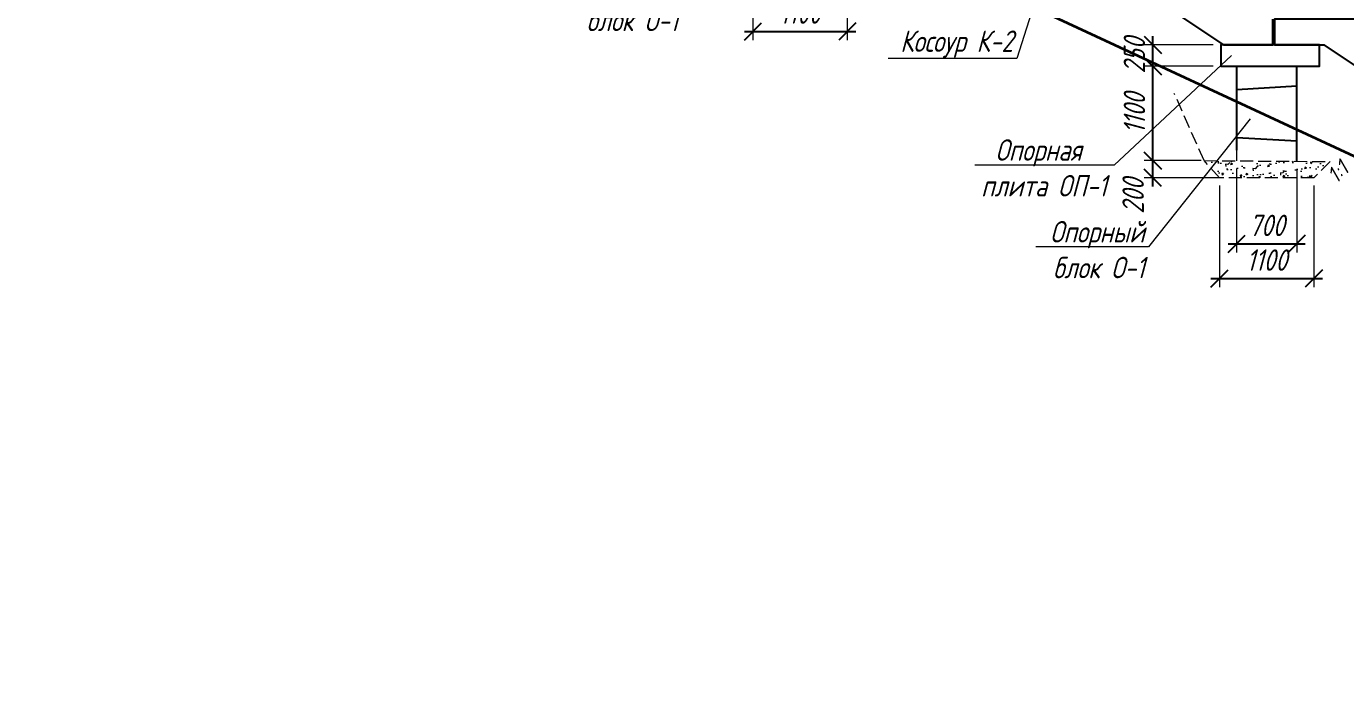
# Model space of a CAD drawing. Header units: millimetres. Extents: x 0 to 285450075, y -3000605 to 8125189010.
# Drawn here: x 7268660 to 7284041, y -651354 to -643519 of the extents above; entities that cross this region are included whole.
import ezdxf
from ezdxf import colors
from ezdxf.entities.mleader import LeaderData, LeaderLine
from ezdxf.math import Vec2, Vec3

# ---------------------------------------------------------------- set-up
doc = ezdxf.new("R2010")
doc.units = ezdxf.units.MM
doc.linetypes.add('DASHED', pattern=[7, 5, -2, 0])
for name, color, linetype, lineweight in [('02_Доп.основные', 255, 'Continuous', 25), ('04_Невидимые', 3, 'Continuous', 13), ('10_Текст', 255, 'Continuous', 25), ('ИС_Мвн', 3, 'Continuous', 18), ('ИС_Основная', 7, 'Continuous', 35), ('ИС_РЗМ', 3, 'Continuous', 18)]:
    doc.layers.add(name, color=color, linetype=linetype, lineweight=lineweight)
doc.styles.add('0', font='isocpeur.ttf', dxfattribs={"width": 0.8, "oblique": 15})
doc.styles.add('ISOCPEUR', font='isocpeur.ttf', dxfattribs={"width": 0.8, "oblique": 15, "height": 2.5})
doc.dimstyles.new('М100мнв', dxfattribs={"dimscale": 100, "dimtxt": 2.5, "dimasz": 2, "dimexe": 1, "dimexo": 0.9, "dimgap": 0.9, "dimtad": 1, "dimdec": 0, "dimtxsty": '0', "dimblk": 'OBLIQUE', "dimcen": 2.5, "dimdle": 1, "dimclrd": 3, "dimclre": 3, "dimclrt": 256, "dimadec": 0, "dimazin": 0, "dimtfac": 1, "dimtdec": 0, "dimtmove": 1, "dimatfit": 3, "dimldrblk": 'OBLIQUE', "dimfxl": 1, "dimlwe": -1, "dimarcsym": 0})

# ---------------------------------------------------------------- blocks, each defined once
blk = doc.blocks.new('_None')
blk = doc.blocks.new('_OBLIQUE')
at = {"color": 0, "linetype": 'ByBlock', "lineweight": -2}
blk.add_line((0.5, 0.5), (-0.5, -0.5), dxfattribs=at)
blk = doc.blocks.new('*D1483')
at = {"layer": 'Defpoints', "color": 0, "transparency": 16777216}
for p in [(7282571, -645284), (7283671, -645284), (7283671, -646458)]:
    blk.add_point(p, dxfattribs=at)
at = {"layer": 'ИС_РЗМ', "color": 3, "transparency": 16777216}
for p, q in [((7282571, -645374), (7282571, -646558)), ((7283671, -645374), (7283671, -646558))]:
    blk.add_line(p, q, dxfattribs=at)
at = {"layer": 'ИС_РЗМ', "color": 3, "lineweight": -2, "transparency": 16777216}
blk.add_line((7282471, -646458), (7283771, -646458), dxfattribs=at)
at = {"layer": 'ИС_РЗМ', "color": 3, "lineweight": -2, "transparency": 16777216, "xscale": 200, "yscale": 200, "zscale": 200, "rotation": 180}
blk.add_blockref('_OBLIQUE', (7282571, -646458), dxfattribs=at)
at = {"layer": 'ИС_РЗМ', "color": 3, "lineweight": -2, "transparency": 16777216, "xscale": 200, "yscale": 200, "zscale": 200}
blk.add_blockref('_OBLIQUE', (7283671, -646458), dxfattribs=at)
at = {"layer": 'ИС_РЗМ', "transparency": 16777216, "insert": (7283121, -646243), "char_height": 250, "attachment_point": 5, "style": '0'}
blk.add_mtext('1100', dxfattribs=at)
blk = doc.blocks.new('*D1484')
at = {"layer": 'Defpoints', "color": 0, "transparency": 16777216}
for p in [(7282771, -645084), (7283471, -645092), (7283471, -646054)]:
    blk.add_point(p, dxfattribs=at)
at = {"layer": 'ИС_РЗМ', "color": 3, "transparency": 16777216}
for p, q in [((7282771, -645174), (7282771, -646154)), ((7283471, -645182), (7283471, -646154))]:
    blk.add_line(p, q, dxfattribs=at)
at = {"layer": 'ИС_РЗМ', "color": 3, "lineweight": -2, "transparency": 16777216}
blk.add_line((7282671, -646054), (7283571, -646054), dxfattribs=at)
at = {"layer": 'ИС_РЗМ', "color": 3, "lineweight": -2, "transparency": 16777216, "xscale": 200, "yscale": 200, "zscale": 200, "rotation": 180}
blk.add_blockref('_OBLIQUE', (7282771, -646054), dxfattribs=at)
at = {"layer": 'ИС_РЗМ', "color": 3, "lineweight": -2, "transparency": 16777216, "xscale": 200, "yscale": 200, "zscale": 200}
blk.add_blockref('_OBLIQUE', (7283471, -646054), dxfattribs=at)
at = {"layer": 'ИС_РЗМ', "transparency": 16777216, "insert": (7283121, -645839), "char_height": 250, "attachment_point": 5, "style": '0'}
blk.add_mtext('700', dxfattribs=at)
blk = doc.blocks.new('*D1485')
at = {"layer": 'Defpoints', "color": 0, "transparency": 16777216}
for p in [(7281794, -645084), (7282447, -645084), (7282693, -645284)]:
    blk.add_point(p, dxfattribs=at)
at = {"layer": 'ИС_РЗМ', "color": 3, "transparency": 16777216}
for p, q in [((7282357, -645084), (7281694, -645084)), ((7282603, -645284), (7281694, -645284))]:
    blk.add_line(p, q, dxfattribs=at)
at = {"layer": 'ИС_РЗМ', "color": 3, "lineweight": -2, "transparency": 16777216}
blk.add_line((7281794, -645384), (7281794, -644984), dxfattribs=at)
at = {"layer": 'ИС_РЗМ', "color": 3, "lineweight": -2, "transparency": 16777216, "xscale": 200, "yscale": 200, "zscale": 200}
for p, rotation in [((7281794, -645084), 90), ((7281794, -645284), 270)]:
    blk.add_blockref('_OBLIQUE', p, dxfattribs=dict(at, rotation=rotation))
at = {"layer": 'ИС_РЗМ', "transparency": 16777216, "insert": (7281564, -645498), "char_height": 250, "attachment_point": 5, "rotation": 90, "style": '0'}
blk.add_mtext('200', dxfattribs=at)
blk = doc.blocks.new('*D1486')
at = {"layer": 'Defpoints', "color": 0, "transparency": 16777216}
for p in [(7281794, -643984), (7282586, -643984), (7282447, -645084)]:
    blk.add_point(p, dxfattribs=at)
at = {"layer": 'ИС_РЗМ', "color": 3, "transparency": 16777216}
for p, q in [((7282496, -643984), (7281694, -643984)), ((7282357, -645084), (7281694, -645084))]:
    blk.add_line(p, q, dxfattribs=at)
at = {"layer": 'ИС_РЗМ', "color": 3, "lineweight": -2, "transparency": 16777216}
blk.add_line((7281794, -645184), (7281794, -643884), dxfattribs=at)
at = {"layer": 'ИС_РЗМ', "color": 3, "lineweight": -2, "transparency": 16777216, "xscale": 200, "yscale": 200, "zscale": 200}
for p, rotation in [((7281794, -643984), 90), ((7281794, -645084), 270)]:
    blk.add_blockref('_OBLIQUE', p, dxfattribs=dict(at, rotation=rotation))
at = {"layer": 'ИС_РЗМ', "transparency": 16777216, "insert": (7281579, -644534), "char_height": 250, "attachment_point": 5, "rotation": 90, "style": '0'}
blk.add_mtext('1100', dxfattribs=at)
blk = doc.blocks.new('*D1487')
at = {"layer": 'Defpoints', "color": 0, "transparency": 16777216}
for p in [(7281794, -643734), (7282586, -643734), (7282586, -643984)]:
    blk.add_point(p, dxfattribs=at)
at = {"layer": 'ИС_РЗМ', "color": 3, "lineweight": -2, "transparency": 16777216}
blk.add_line((7281794, -644084), (7281794, -643634), dxfattribs=at)
at = {"layer": 'ИС_РЗМ', "color": 3, "transparency": 16777216}
for p, q in [((7282496, -643734), (7281694, -643734)), ((7282496, -643984), (7281694, -643984))]:
    blk.add_line(p, q, dxfattribs=at)
at = {"layer": 'ИС_РЗМ', "color": 3, "lineweight": -2, "transparency": 16777216, "xscale": 200, "yscale": 200, "zscale": 200}
for p, rotation in [((7281794, -643734), 90), ((7281794, -643984), 270)]:
    blk.add_blockref('_OBLIQUE', p, dxfattribs=dict(at, rotation=rotation))
at = {"layer": 'ИС_РЗМ', "transparency": 16777216, "insert": (7281579, -643859), "char_height": 250, "attachment_point": 5, "rotation": 90, "style": '0'}
blk.add_mtext('250', dxfattribs=at)
blk = doc.blocks.new('*D1488')
at = {"layer": 'Defpoints', "color": 0, "transparency": 16777216}
for p in [(7277131, -642404), (7278231, -642404), (7278231, -643578)]:
    blk.add_point(p, dxfattribs=at)
at = {"layer": 'ИС_РЗМ', "color": 3, "transparency": 16777216}
for p, q in [((7277131, -642494), (7277131, -643678)), ((7278231, -642494), (7278231, -643678))]:
    blk.add_line(p, q, dxfattribs=at)
at = {"layer": 'ИС_РЗМ', "color": 3, "lineweight": -2, "transparency": 16777216}
blk.add_line((7277031, -643578), (7278331, -643578), dxfattribs=at)
at = {"layer": 'ИС_РЗМ', "color": 3, "lineweight": -2, "transparency": 16777216, "xscale": 200, "yscale": 200, "zscale": 200, "rotation": 180}
blk.add_blockref('_OBLIQUE', (7277131, -643578), dxfattribs=at)
at = {"layer": 'ИС_РЗМ', "color": 3, "lineweight": -2, "transparency": 16777216, "xscale": 200, "yscale": 200, "zscale": 200}
blk.add_blockref('_OBLIQUE', (7278231, -643578), dxfattribs=at)
at = {"layer": 'ИС_РЗМ', "transparency": 16777216, "insert": (7277681, -643363), "char_height": 250, "attachment_point": 5, "style": '0'}
blk.add_mtext('1100', dxfattribs=at)
blk = doc.blocks.new('*D1495')
at = {"layer": 'Defpoints', "color": 0, "transparency": 16777216}
for p in [(7272221, -634704), (7272221, -635604, 4135), (7298581, -651354, 4135)]:
    blk.add_point(p, dxfattribs=at)
at = {"layer": 'ИС_РЗМ', "color": 3, "transparency": 16777216}
for p, q in [((7272221, -635514), (7272221, -634604)), ((7298581, -651264), (7298581, -634604))]:
    blk.add_line(p, q, dxfattribs=at)
at = {"layer": 'ИС_РЗМ', "color": 3, "lineweight": -2, "transparency": 16777216}
blk.add_line((7298681, -634704), (7272121, -634704), dxfattribs=at)
at = {"layer": 'ИС_РЗМ', "color": 3, "lineweight": -2, "transparency": 16777216, "xscale": 200, "yscale": 200, "zscale": 200, "rotation": 180}
blk.add_blockref('_OBLIQUE', (7272221, -634704), dxfattribs=at)
at = {"layer": 'ИС_РЗМ', "color": 3, "lineweight": -2, "transparency": 16777216, "xscale": 200, "yscale": 200, "zscale": 200}
blk.add_blockref('_OBLIQUE', (7298581, -634704), dxfattribs=at)
at = {"layer": 'ИС_РЗМ', "transparency": 16777216, "insert": (7285401, -634489), "char_height": 250, "attachment_point": 5, "style": '0'}
blk.add_mtext('26360', dxfattribs=at)
blk = doc.blocks.new('*D1501')
at = {"layer": 'Defpoints', "color": 0, "transparency": 16777216}
for p in [(7288681, -635604), (7283211, -643434), (7288681, -646314)]:
    blk.add_point(p, dxfattribs=at)
at = {"layer": 'ИС_РЗМ', "color": 3, "transparency": 16777216}
for p, q in [((7283211, -643344), (7283211, -635504)), ((7288681, -646224), (7288681, -635504))]:
    blk.add_line(p, q, dxfattribs=at)
at = {"layer": 'ИС_РЗМ', "color": 3, "lineweight": -2, "transparency": 16777216}
blk.add_line((7283111, -635604), (7288781, -635604), dxfattribs=at)
at = {"layer": 'ИС_РЗМ', "color": 3, "lineweight": -2, "transparency": 16777216, "xscale": 200, "yscale": 200, "zscale": 200, "rotation": 180}
blk.add_blockref('_OBLIQUE', (7283211, -635604), dxfattribs=at)
at = {"layer": 'ИС_РЗМ', "color": 3, "lineweight": -2, "transparency": 16777216, "xscale": 200, "yscale": 200, "zscale": 200}
blk.add_blockref('_OBLIQUE', (7288681, -635604), dxfattribs=at)
at = {"layer": 'ИС_РЗМ', "transparency": 16777216, "insert": (7285946, -635389), "char_height": 250, "attachment_point": 5, "style": '0'}
blk.add_mtext('5470', dxfattribs=at)

msp = doc.modelspace()

# ---------------------------------------------------------------- hatches: boundary and pattern name
at = {"layer": '04_Невидимые'}
h = msp.add_hatch(dxfattribs=at)
h.set_pattern_fill('AR-CONC', color=256, scale=30, angle=180, style=0)
h.set_pattern_definition([(230, (-71019822.72, -801259.54), (-215.1780548, 18.8256405), [22.5, -247.5]), (175, (-71019822.72, -801259.54), (41.6254001, -225.6576401), [18, -198]), (280.45144446, (-71019840.66, -801257.97), (-173.552654, -206.8319973), [19.1220576, -210.3426336]), (226.1842, (-71019822.72, -801319.54), (-320.1723992, 49.6557842), [33.75, -371.25]), (276.6356355, (-71019849.4, -801315.4), (-280.3985837, -292.2355802), [28.6831026, -315.514128]), (171.184164, (-71019822.72, -801319.54), (-280.3985835, -292.2355801), [27, -297.0000003]), (201, (-71019852.72, -801304.54), (-179.07211564, 120.7856672), [22.5, -247.5]), (146, (-71019852.72, -801304.54), (-72.9945996, -217.5450135), [18, -198]), (251.45144474, (-71019867.65, -801294.48), (-252.066713, -96.75934584), [19.122057, -210.3426336]), (217.5, (-71019822.724, -801259.54), (-3.647956595, -99.86815615), [0, -195.6, 0, -201, 0, -198.75]), (187.5, (-71019822.72, -801259.54), (-78.92086123, -118.32351356), [0, -114.6, 0, -191.1, 0, -75.75]), (147.5, (-71019755.824, -801259.54), (-160.14673085, 6.76646152), [0, -75, 0, -234, 0, -310.5]), (137.5, (-71019725.82, -801259.54), (-174.9558508, -30.0314947), [0, -97.5, 0, -155.4, 0, -220.5])])
h.paths.add_polyline_path([(7283860.8716, -645094.4149), (7283671.0744, -645284.2122), (7282571.0744, -645284.2122), (7282392.1205, -645084.0076)])

# ---------------------------------------------------------------- linework, layer by layer
at = {"layer": '02_Доп.основные'}
for p, q in [((7282771.3814, -644963.8916), (7282771.3814, -643983.8833)), ((7283471.3814, -644906.6713), (7283471.3814, -643983.8833)), ((7282771.3814, -644253.8833), (7283471.3814, -644213.8833)), ((7282771.3814, -644813.8833), (7283471.3814, -644853.8833)), ((7283471.3814, -645091.6551), (7283471.3814, -644906.6713))]:
    msp.add_line(p, q, dxfattribs=at)
for points in [[(7278296.3819, -640853.8833), (7282616.3819, -643733.8833), (7283191.3819, -643733.8833)], [(7283191.3819, -643733.8833), (7283191.3819, -643433.8833)], [(7284146.3826, -643433.8833), (7283211.3826, -643433.8833), (7283211.3826, -643733.8833), (7283786.3826, -643733.8833), (7288106.3826, -646613.8833)], [(7283736.3819, -643733.8833), (7282586.3819, -643733.8833), (7282586.3819, -643983.8833), (7283736.3819, -643983.8833), (7283736.3819, -643733.8833)]]:
    msp.add_lwpolyline(points, dxfattribs=at)
at = {"layer": '04_Невидимые', "linetype": 'DASHED', "ltscale": 30}
for p, q in [((7282392.1205, -645084.0076), (7282044.0343, -644300.4102)), ((7282771.3814, -645086.695), (7282771.3814, -644963.8916))]:
    msp.add_line(p, q, dxfattribs=at)
msp.add_lwpolyline([(7283671.0744, -645284.2122), (7282571.0744, -645284.2122), (7282392.1205, -645084.0076), (7283860.8716, -645094.4149)], close=True, dxfattribs=at)
at = {"layer": 'ИС_Основная', "color": 1}
msp.add_line((7297183.3489, -651113.5325), (7279945.6142, -643080.0468), dxfattribs=at)

# ---------------------------------------------------------------- texts
at = {"layer": '10_Текст', "style": 'ISOCPEUR', "oblique": 15, "width": 0.9}
msp.add_text('1:1', height=187.5, rotation=45, dxfattribs=at).set_placement((7283934.8087, -645361.8604))

# ---------------------------------------------------------------- dimensions: what is measured, and where the dimension line sits
at = {"layer": 'ИС_РЗМ'}
for base, p1, p2, angle, picture, middle in [((7272221.3819, -634703.5236, -4135.3491), (7298581.3833, -651353.8833), (7272221.3819, -635603.892), 180, '*D1495', (7285401.3826, -634488.5236, -4135.3491)), ((7281794.3969, -643983.8833), (7282446.895, -645084.2122), (7282586.3819, -643983.8833), 90, '*D1486', (7281579.3969, -644534.0478))]:
    dim = msp.add_linear_dim(base=base, p1=p1, p2=p2, angle=angle, dimstyle='М100мнв', dxfattribs=at)
    dim.commit()
    dim.dimension.update_dxf_attribs({"geometry": picture, "text_midpoint": middle})
for base, p1, p2, picture, middle in [((7288681.3826, -635603.892), (7283211.3826, -643433.8833), (7288681.3826, -646313.8833), '*D1501', (7285946.3826, -635388.892)), ((7278231.1186, -643577.5269), (7277131.0744, -642404.2122), (7278231.1186, -642404.2564), '*D1488', (7277681.0965, -643362.5269)), ((7283471.3814, -646053.5342), (7282771.3814, -645083.9275), (7283471.3814, -645091.6551), '*D1484', (7283121.3814, -645838.5342)), ((7283671.1186, -646457.5269), (7282571.0744, -645284.2122), (7283671.1186, -645284.2564), '*D1483', (7283121.0965, -646242.5269))]:
    dim = msp.add_linear_dim(base=base, p1=p1, p2=p2, dimstyle='М100мнв', dxfattribs=at)
    dim.commit()
    dim.dimension.update_dxf_attribs({"geometry": picture, "text_midpoint": middle})
for base, p1, p2, picture, middle in [((7281794.3969, -643733.8833), (7282586.3819, -643983.8833), (7282586.3819, -643733.8833), '*D1487', (7281794.3969, -643858.8833)), ((7281794.3969, -645084.2122), (7282692.895, -645284.2122), (7282446.895, -645084.2122), '*D1485', (7281778.8358, -645497.9881))]:
    dim = msp.add_linear_dim(base=base, p1=p1, p2=p2, angle=90, dimstyle='М100мнв', dxfattribs=at)
    dim.commit()
    dim.dimension.update_dxf_attribs({"geometry": picture, "text_midpoint": middle, "dimtype": 160})

# ---------------------------------------------------------------- leaders
at = {"layer": 'ИС_Мвн'}
ml = msp.add_multileader_mtext('Standard', dxfattribs=at)
ml.set_content('Опорный\\Pблок О-1', color=256, style='0')
ml.set_leader_properties(color=256, linetype='ByLayer', lineweight=-1)
ml.set_arrow_properties(name='NONE')
ml.build(insert=Vec2(0, 0))
ml.multileader.update_dxf_attribs({"text_left_attachment_type": 6, "text_right_attachment_type": 6, "dogleg_length": 0.36, "arrow_head_size": 300, "scale": 100})
ctx = ml.context
ctx.base_point, ctx.scale, ctx.char_height, ctx.arrow_head_size, ctx.landing_gap_size, ctx.plane_origin = Vec3(7275075.0999, -643208.1977), 100, 250, 300, 9, Vec3(7278607.1186, -642529.0992)
ctx.left_attachment, ctx.right_attachment, ctx.text_align_type = 6, 6, 2
notes = []
notes.append((ctx, [(1, (1, 1, 0), (7276303.0745, -643208.1977), (-1, 0), 36, [(0, [(7277487.0278, -641715.0087)], 0, [])])]))
ctx.mtext.insert, ctx.mtext.alignment, ctx.mtext.flow_direction = Vec3(7276258.0745, -642908.1977), 3, 5
ml = msp.add_multileader_mtext('Standard', dxfattribs=at)
ml.set_content('Косоур К-2', color=256, style='0')
ml.set_leader_properties(color=256, linetype='ByLayer', lineweight=-1)
ml.set_arrow_properties(name='NONE')
ml.build(insert=Vec2(0, 0))
ml.multileader.update_dxf_attribs({"text_left_attachment_type": 6, "text_right_attachment_type": 6, "dogleg_length": 0.36, "arrow_head_size": 300, "scale": 100})
ctx = ml.context
ctx.base_point, ctx.scale, ctx.char_height, ctx.arrow_head_size, ctx.landing_gap_size, ctx.plane_origin = Vec3(7278661.24, -643891.8109), 100, 250, 300, 9, Vec3(7281673.7703, -643030.8476)
ctx.left_attachment, ctx.right_attachment, ctx.text_align_type = 6, 6, 2
notes.append((ctx, [(1, (1, 1, 0), (7280209.2146, -643891.8109), (-1, 0), 36, [(0, [(7280694.3866, -642347.3928)], 0, [])])]))
ctx.mtext.insert, ctx.mtext.alignment, ctx.mtext.flow_direction = Vec3(7280164.2146, -643566.8109), 3, 5
ml = msp.add_multileader_mtext('Standard', dxfattribs=at)
ml.set_content('Опорная\\P плита ОП-1', color=256, style='0')
ml.set_leader_properties(color=256, linetype='ByLayer', lineweight=-1)
ml.set_arrow_properties(name='NONE')
ml.build(insert=Vec2(0, 0))
ml.multileader.update_dxf_attribs({"text_left_attachment_type": 6, "text_right_attachment_type": 6, "dogleg_length": 0.36, "arrow_head_size": 300, "scale": 100})
ctx = ml.context
ctx.base_point, ctx.scale, ctx.char_height, ctx.arrow_head_size, ctx.landing_gap_size, ctx.plane_origin = Vec3(7279614.3843, -645135.0747), 100, 250, 300, 9, Vec3(7283333.1995, -645346.7427)
ctx.left_attachment, ctx.right_attachment, ctx.text_align_type = 6, 6, 1
notes.append((ctx, [(0, (1, 1, 0), (7281342.3589, -645135.0747), (-1, 0), 36, [(0, [(7282710.2685, -643857.3165)], 0, [])])]))
ctx.mtext.insert, ctx.mtext.alignment, ctx.mtext.flow_direction = Vec3(7280460.3716, -644835.0747), 2, 5
ml = msp.add_multileader_mtext('Standard', dxfattribs=at)
ml.set_content('Опорный\\Pблок О-1', color=256, style='0')
ml.set_leader_properties(color=256, linetype='ByLayer', lineweight=-1)
ml.set_arrow_properties(name='NONE')
ml.build(insert=Vec2(0, 0))
ml.multileader.update_dxf_attribs({"text_left_attachment_type": 6, "text_right_attachment_type": 6, "dogleg_length": 0.36, "arrow_head_size": 300, "scale": 100})
ctx = ml.context
ctx.base_point, ctx.scale, ctx.char_height, ctx.arrow_head_size, ctx.landing_gap_size, ctx.plane_origin = Vec3(7280515.0999, -646088.1977), 100, 250, 300, 9, Vec3(7284047.1186, -645409.0992)
ctx.left_attachment, ctx.right_attachment, ctx.text_align_type = 6, 6, 2
notes.append((ctx, [(1, (1, 1, 0), (7281743.0745, -646088.1977), (-1, 0), 36, [(0, [(7282927.0278, -644595.0087)], 0, [])])]))
ctx.mtext.insert, ctx.mtext.alignment, ctx.mtext.flow_direction = Vec3(7281698.0745, -645788.1977), 3, 5
ml = msp.add_multileader_mtext('Standard', dxfattribs=at)
ml.set_content('Укрепление откосов монолитным бетоном', color=256, style='0')
ml.set_leader_properties(color=256, linetype='ByLayer', lineweight=-1)
ml.set_arrow_properties(name='NONE')
ml.build(insert=Vec2(0, 0))
ml.multileader.update_dxf_attribs({"text_left_attachment_type": 6, "text_right_attachment_type": 6, "dogleg_length": 0.36, "arrow_head_size": 9, "scale": 50})
ctx = ml.context
ctx.base_point, ctx.scale, ctx.char_height, ctx.arrow_head_size, ctx.landing_gap_size, ctx.plane_origin = Vec3(7219993.2434, -647316.6134), 50, 125, 9, 4.5, Vec3(7221268.299, -647796.0543)
ctx.left_attachment, ctx.right_attachment, ctx.text_align_type = 6, 6, 1
notes.append((ctx, [(1, (1, 1, 0), (7219975.2434, -647316.6134), (1, 0), 18, [(0, [(7219690.0364, -648123.7992)], 0, [])])]))
ctx.mtext.insert, ctx.mtext.width, ctx.mtext.alignment, ctx.mtext.flow_direction = Vec3(7220669.4902, -647166.6134), 2055.01563, 2, 5
for ctx, leaders in notes:
    for number, flags, end, landing, length, lines in leaders:
        leader = LeaderData()
        leader.index, (leader.has_last_leader_line, leader.has_dogleg_vector, leader.attachment_direction) = number, flags
        leader.last_leader_point, leader.dogleg_vector, leader.dogleg_length = Vec3(end), Vec3(landing), length
        for number, points, colour, breaks in lines:
            line = LeaderLine()
            line.index, line.vertices, line.color, line.breaks = number, Vec3.list(points), colors.encode_raw_color(colour), breaks
            leader.lines.append(line)
        ctx.leaders.append(leader)

doc.saveas('drawing.dxf')
